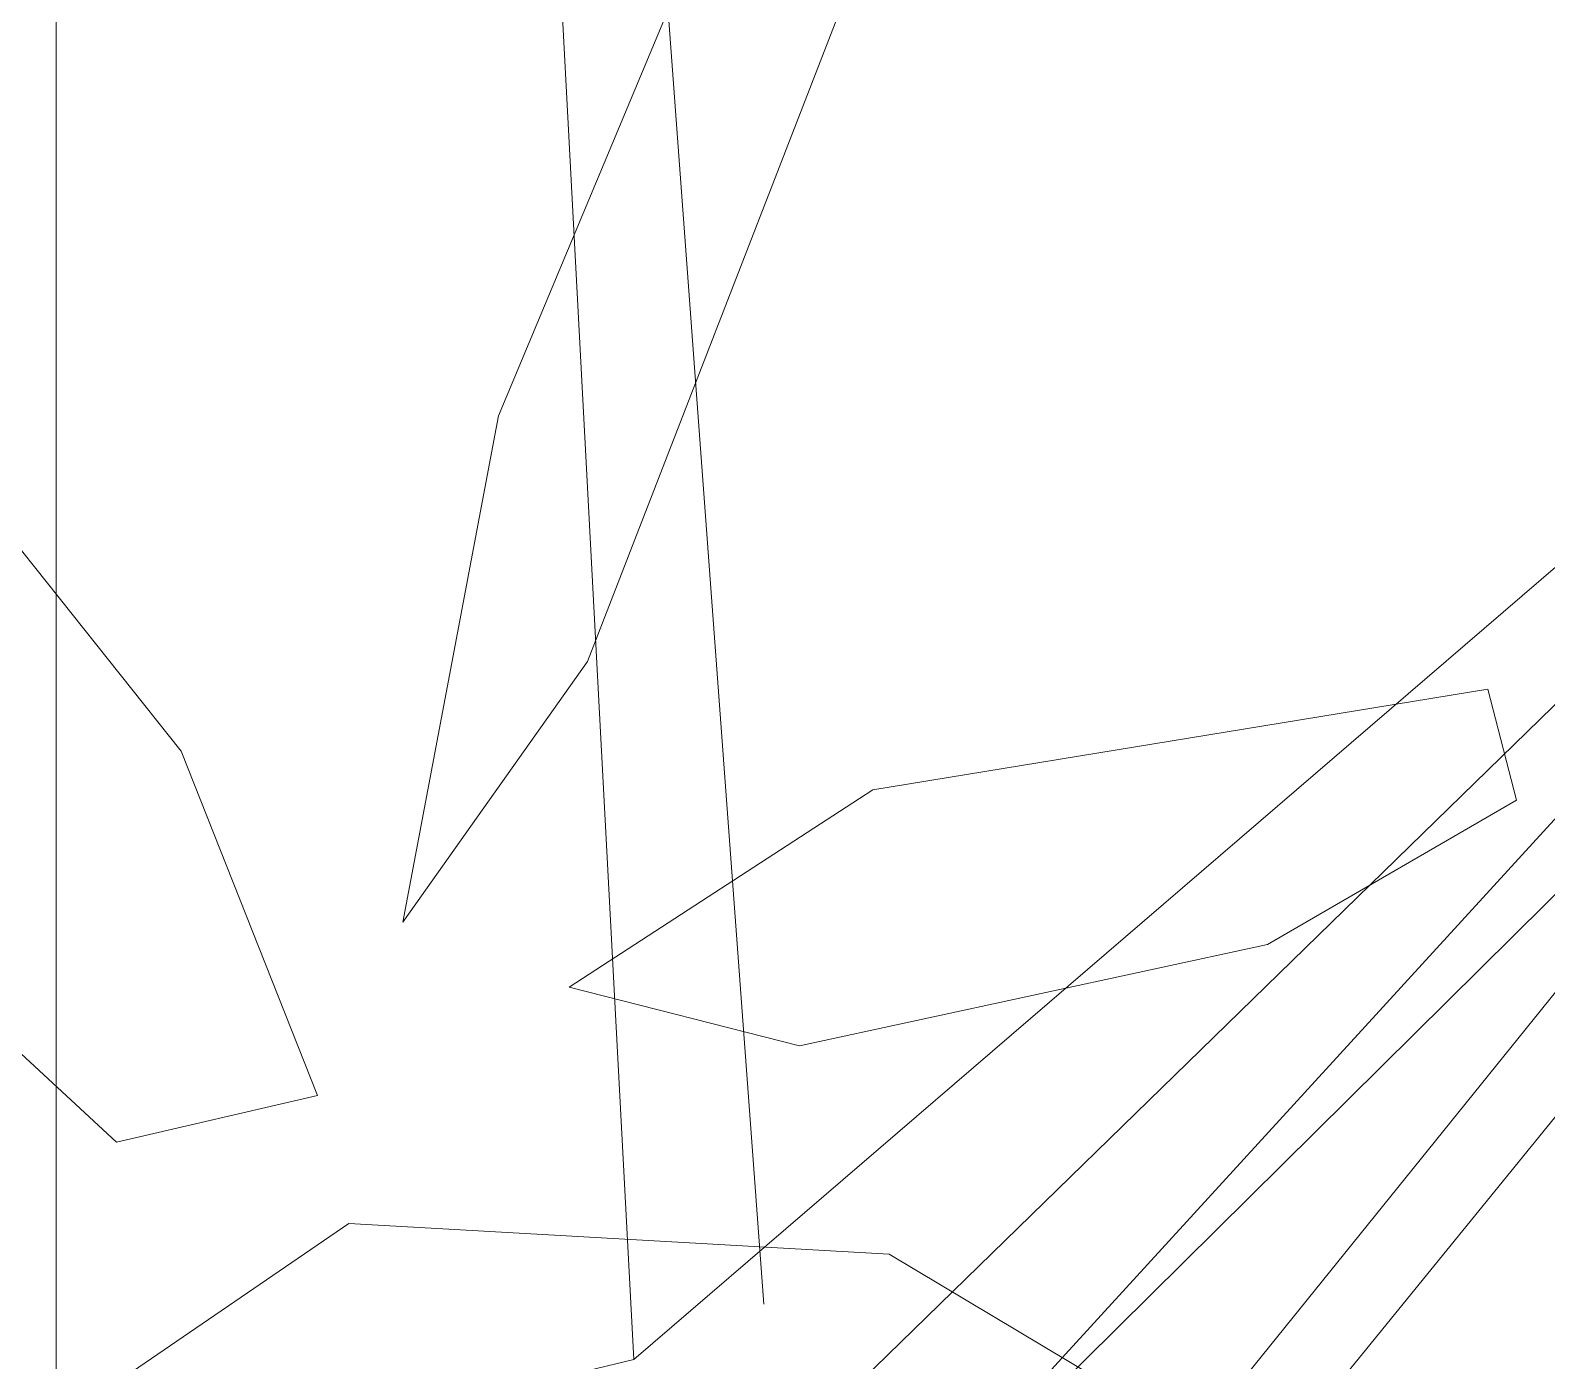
# Model space of a CAD drawing. Header units: metres. Extents: x 349703 to 349913, y 9282546 to 9282694.
# Drawn here: x 349717.2772 to 349717.468, y 9282675.2845 to 9282675.4518 of the extents above; entities that cross this region are included whole.
import ezdxf

# ---------------------------------------------------------------- set-up
doc = ezdxf.new("R2010")
doc.units = ezdxf.units.M
doc.header["$LTSCALE"] = 0.25
doc.layers.add('ARQ-FONDO', color=253, linetype='CONTINUOUS', lineweight=9)

# ---------------------------------------------------------------- blocks, each defined once
blk = doc.blocks.new('OEIJEROU')
at = {"layer": 'ARQ-FONDO', "elevation": 210.13582}
blk.add_lwpolyline([(350037.15105, 9282677.53782), (350037.00105, 9282677.53782), (350037.25105, 9282677.53782), (350037.25105, 9282677.28782), (350037.15105, 9282677.28782), (350037.15105, 9282674.08919), (350037.25105, 9282674.08919), (350037.25105, 9282673.83919), (350037.15105, 9282673.83919), (350037.15105, 9282670.91616), (350037.25105, 9282670.91616), (350037.25105, 9282670.66616), (350037.00105, 9282670.66616), (350037.00105, 9282677.53782)], dxfattribs=at)
blk = doc.blocks.new('CERCO PERIMETRICO')
at = {"layer": 'ARQ-FONDO'}
blk.add_blockref('OEIJEROU', (3.4238, 0), dxfattribs=at)
blk = doc.blocks.new('ARR2')
at = {"layer": 'ARQ-FONDO', "lineweight": 5}
for p, q in [((2740.93517, 1214.36421), (2740.90831, 1214.86994)), ((2740.95882, 1214.37431), (2740.92251, 1214.86579)), ((2741.01447, 1214.29989), (2741.36929, 1214.73585)), ((2740.93517, 1214.36421), (2741.3605, 1214.72992)), ((2740.91059, 1214.53581), (2740.97505, 1214.69016)), ((2741.27733, 1214.6535), (2740.96957, 1214.317)), ((2740.97152, 1214.35547), (2741.27733, 1214.6535)), ((2740.97339, 1214.61126), (2740.92676, 1214.49114)), ((2740.79319, 1214.54981), (2740.85287, 1214.47484)), ((2740.89321, 1214.44377), (2740.91059, 1214.53581)), ((2740.96957, 1214.317), (2741.17407, 1214.51937)), ((2741.17407, 1214.51937), (2740.97842, 1214.27699)), ((2740.92676, 1214.49114), (2740.89321, 1214.44377)), ((2740.97864, 1214.46781), (2741.09049, 1214.48614)), ((2741.09049, 1214.48614), (2741.09572, 1214.46595)), ((2740.85287, 1214.47484), (2740.87764, 1214.41222)), ((2740.84113, 1214.40374), (2740.76993, 1214.46954)), ((2740.92345, 1214.43194), (2740.97864, 1214.46781)), ((2741.09572, 1214.46595), (2741.05042, 1214.43971)), ((2741.05042, 1214.43971), (2740.96531, 1214.42125)), ((2740.96531, 1214.42125), (2740.92345, 1214.43194)), ((2740.87764, 1214.41222), (2740.84113, 1214.40374)), ((2740.88334, 1214.38896), (2740.83642, 1214.35686)), ((2740.9816, 1214.38339), (2740.88334, 1214.38896)), ((2741.03509, 1214.35149), (2740.9816, 1214.38339)), ((2740.93517, 1214.36421), (2740.29447, 1214.21106))]:
    blk.add_line(p, q, dxfattribs=at)

msp = doc.modelspace()

# ---------------------------------------------------------------- block references
at = {"layer": 'ARQ-FONDO'}
msp.add_blockref('CERCO PERIMETRICO', (-323.29439, 0, -210.13582), dxfattribs=at)
at = {"layer": 'ARQ-FONDO', "xscale": 0.6917913537138002, "yscale": 0.6917913537138002, "zscale": 0.6917913537138002}
msp.add_blockref('ARR2', (347821.19788, 9281835.19795), dxfattribs=at)
msp.add_blockref('ARR2', (347821.19788, 9281835.19795), dxfattribs=at)

doc.saveas('drawing.dxf')
